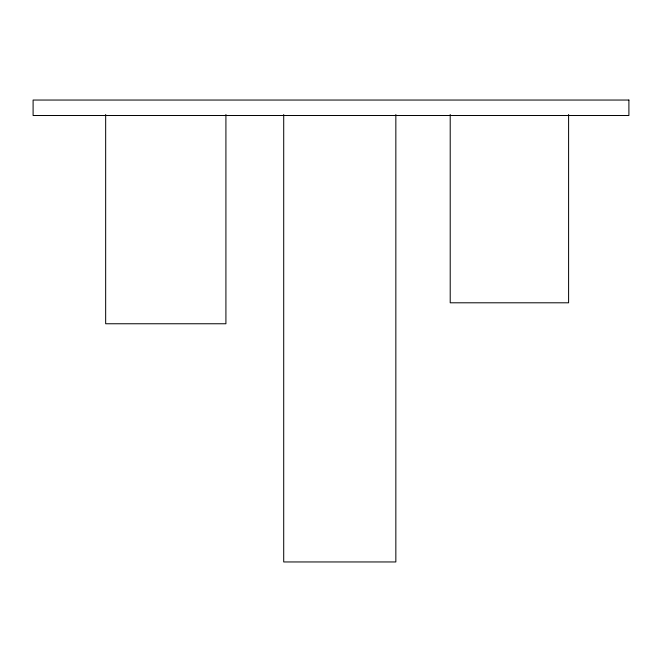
<?xml version="1.0" encoding="UTF-8"?>
<svg xmlns="http://www.w3.org/2000/svg" width="662" height="662" viewBox="0 0 662 662"><rect width="100%" height="100%" fill="white"/><g stroke="black" fill="none" stroke-linecap="round" stroke-linejoin="round"><path stroke-width="0.99" d="M568.6 114.46L568.6 302.799L450.21 302.799L450.21 114.46M395.843 114.518L395.843 561.955L283.708 561.955L283.708 114.518M225.916 114.476L225.916 323.759L105.663 323.759L105.663 114.476M628.9 100.045L33.1 100.045L33.1 115.511L628.9 115.511L628.9 100.045"/></g></svg>
